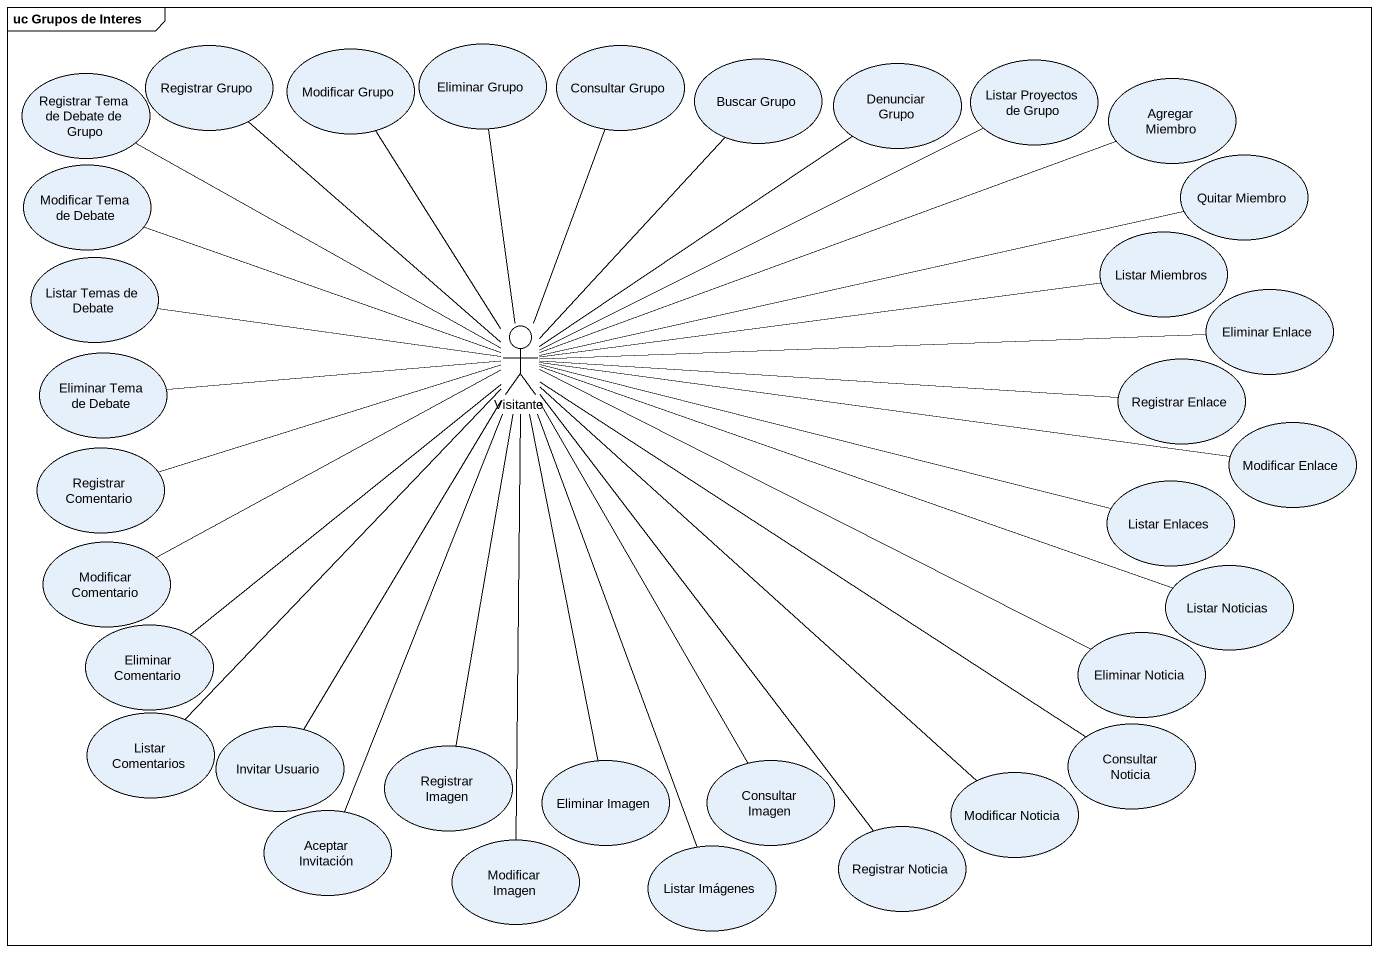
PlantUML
@startuml
mainframe uc Grupos de Interes
usecase "Registrar Tema de Debate de Grupo" as Registrar_Tema_de_Debate_de
usecase "Registrar Grupo" as Registrar_Grupo
usecase "Modificar Grupo" as Modificar_Grupo
usecase "Eliminar Grupo" as Eliminar_Grupo
usecase "Consultar Grupo" as Consultar_Grupo
usecase "Buscar Grupo" as Buscar_Grupo
usecase "Denunciar Grupo" as Denunciar_Grupo
usecase "Listar Proyectos de Grupo" as Listar_Proyectos_de_Grupo
usecase "Agregar Miembro" as Agregar_Miembro
usecase "Modificar Tema de Debate" as Modificar_Tema_de_Debate
usecase "Quitar Miembro" as Quitar_Miembro
usecase "Listar Miembros" as Listar_Miembros
usecase "Listar Temas de Debate" as Listar_Temas_de_Debate
usecase "Eliminar Enlace" as Eliminar_Enlace
usecase "Eliminar Tema de Debate" as Eliminar_Tema_de_Debate
actor Visitante
usecase "Registrar Enlace" as Registrar_Enlace
usecase "Registrar Comentario" as Registrar_Comentario
usecase "Modificar Enlace" as Modificar_Enlace
usecase "Listar Enlaces" as Listar_Enlaces
usecase "Modificar Comentario" as Modificar_Comentario
usecase "Listar Noticias" as Listar_Noticias
usecase "Eliminar Comentario" as Eliminar_Comentario
usecase "Eliminar Noticia" as Eliminar_Noticia
usecase "Listar Comentarios" as Listar_Comentarios
usecase "Invitar Usuario" as Invitar_Usuario
usecase "Registrar Imagen" as Registrar_Imagen
usecase "Consultar Noticia" as Consultar_Noticia
usecase "Eliminar Imagen" as Eliminar_Imagen
usecase "Consultar Imagen" as Consultar_Imagen
usecase "Modificar Noticia" as Modificar_Noticia
usecase "Aceptar Invitación" as Aceptar_Invitación
usecase "Modificar Imagen" as Modificar_Imagen
usecase "Listar Imágenes" as Listar_Imágenes
usecase "Registrar Noticia" as Registrar_Noticia
Visitante -up- Registrar_Tema_de_Debate_de
Visitante -up- Registrar_Grupo
Visitante -up- Modificar_Grupo
Visitante -up- Eliminar_Grupo
Visitante -up- Consultar_Grupo
Visitante -up- Buscar_Grupo
Visitante -up- Denunciar_Grupo
Visitante -right- Listar_Proyectos_de_Grupo
Visitante -right- Agregar_Miembro
Visitante -left- Modificar_Tema_de_Debate
Visitante -right- Quitar_Miembro
Visitante -right- Listar_Miembros
Visitante -left- Listar_Temas_de_Debate
Visitante -right- Eliminar_Enlace
Visitante -left- Eliminar_Tema_de_Debate
Visitante -right- Registrar_Enlace
Visitante -left- Registrar_Comentario
Visitante -right- Modificar_Enlace
Visitante -right- Listar_Enlaces
Visitante -left- Modificar_Comentario
Visitante -right- Listar_Noticias
Visitante -- Eliminar_Comentario
Visitante -right- Eliminar_Noticia
Visitante -- Listar_Comentarios
Visitante -- Invitar_Usuario
Visitante -- Registrar_Imagen
Visitante -- Consultar_Noticia
Visitante -- Eliminar_Imagen
Visitante -- Consultar_Imagen
Visitante -- Modificar_Noticia
Visitante -- Aceptar_Invitación
Visitante -- Modificar_Imagen
Visitante -- Listar_Imágenes
Visitante -- Registrar_Noticia
@enduml
